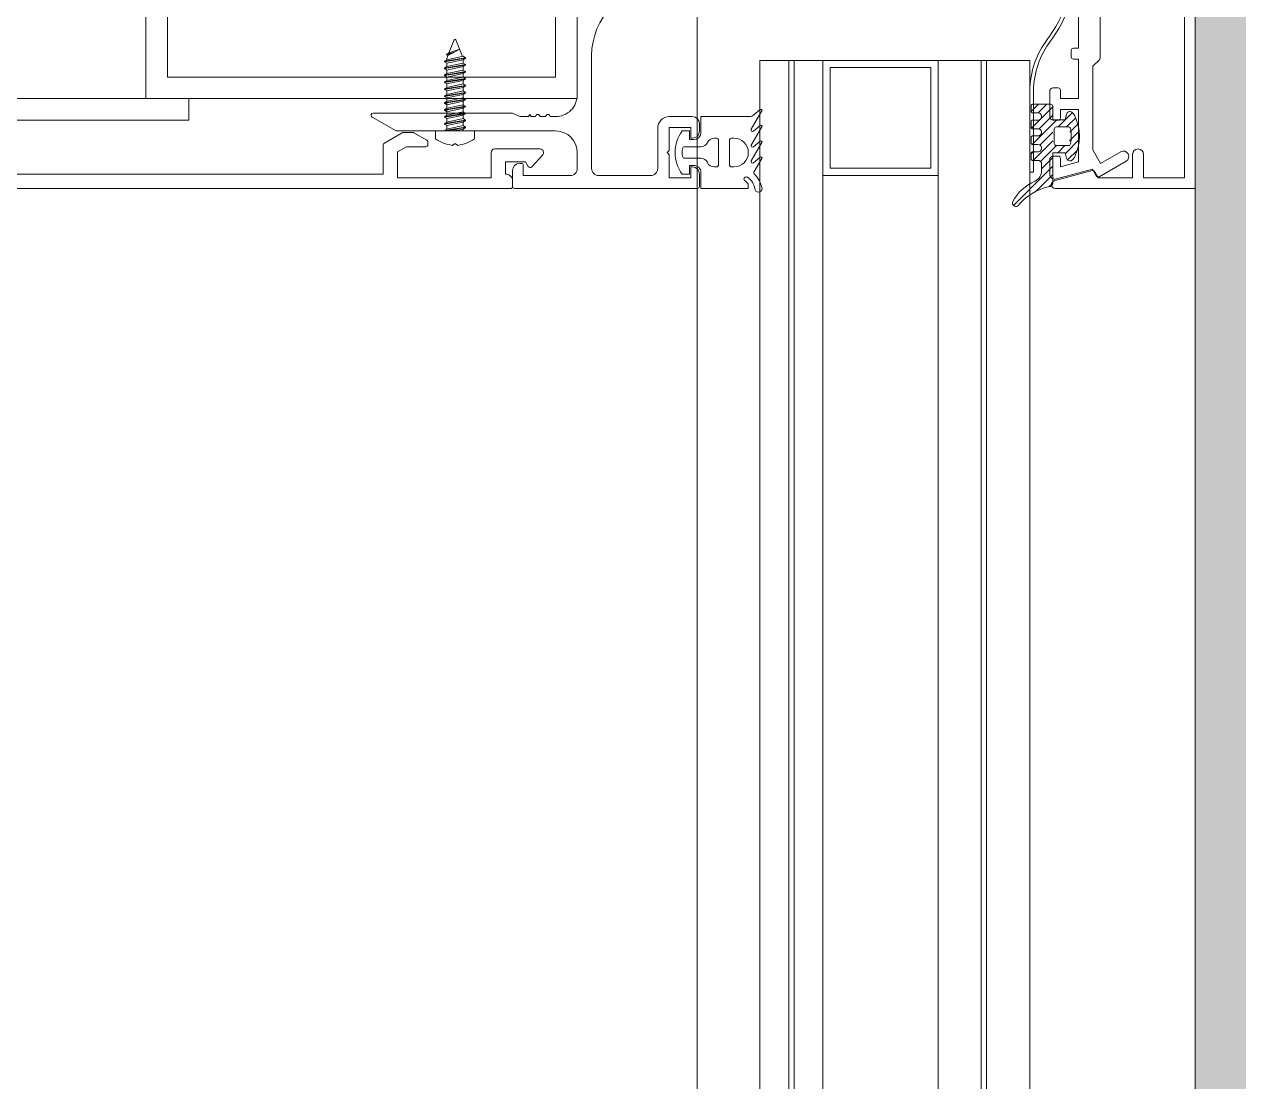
# Model space of a CAD drawing. Extents: x -2749 to 23780, y -1311 to 8245.
# Drawn here: x 4771.21 to 4788.11, y 602.33 to 617.03 of the extents above; entities that cross this region are included whole.
import ezdxf

# ---------------------------------------------------------------- set-up
doc = ezdxf.new("R2010")
doc.units = 0
doc.header["$MEASUREMENT"] = 0
doc.layers.get('0').update_dxf_attribs({"color": 9, "lineweight": 9})
for name, color, linetype, lineweight in [('06D', 9, 'Continuous', 9), ('09', 9, 'Continuous', 9), ('10', 9, 'Continuous', 9), ('15', 9, 'Continuous', 9), ('40', 9, 'Continuous', 9), ('40B', 9, 'Continuous', 9)]:
    doc.layers.add(name, color=color, linetype=linetype, lineweight=lineweight)

# ---------------------------------------------------------------- blocks, each defined once
blk = doc.blocks.new('*U342')
at = {"layer": '10'}
h = blk.add_hatch(dxfattribs=at)
h.set_pattern_fill('LINE', color=256, scale=0.6666666666715167, angle=585.0000000000001, style=0)
h.set_pattern_definition([(134.9999999999999, (54.08257083702352, -143.591873856265), (0.0589255650993077, 0.0589255650993076), [])])
edge = h.paths.add_edge_path()
edge.add_arc((-3.724112742561203, -23.01631543597887), 0.6254947507205308, 382.66119677713436, 422.7999977533498, ccw=False)
edge.add_arc((-3.003038380344435, -22.70189300089169), 0.1615246373840444, 207.0399911032214, 269.8973059514558)
edge.add_line((-3.003327888753744, -22.86341737882685), (-2.922681304442392, -22.86341737882685))
edge.add_line((-2.922681304443868, -22.86341737882685), (-2.908930808625711, -22.86341737882685))
edge.add_line((-2.908930808624234, -22.86341737882685), (-2.901684862210744, -22.86288960382808))
edge.add_line((-2.901684862216654, -22.86288960382717), (-2.894240066035251, -22.86121154462581))
edge.add_line((-2.89424006602934, -22.86121154462671), (-2.886867507665158, -22.85828629342723))
edge.add_line((-2.886867507668114, -22.85828629342632), (-2.879875461587232, -22.85410883462737))
edge.add_line((-2.879875461587232, -22.85410883462737), (-2.873575976287668, -22.84877095602769))
edge.add_line((-2.87357597628619, -22.8487709560286), (-2.868239588628569, -22.8424729618273))
edge.add_line((-2.868239588632889, -22.8424729618273), (-2.864062096215491, -22.83548088202952))
edge.add_line((-2.864062096218333, -22.83548088202952), (-2.861137499516701, -22.82810897802847))
edge.add_line((-2.861137499513858, -22.82810897803029), (-2.858930808635193, -22.8134173788294))
edge.add_line((-2.858930808636671, -22.81341737882758), (-2.858930808636671, -22.73765655195257))
edge.add_line((-2.858930808636671, -22.73765655195257), (-2.858719652597812, -22.73475800855249))
edge.add_line((-2.858719652593379, -22.73475800855158), (-2.858048233911347, -22.73177909955121))
edge.add_line((-2.858048233918737, -22.73177909955121), (-2.856878285160121, -22.72883073455159))
edge.add_line((-2.856878285149888, -22.72883073455159), (-2.855207310770367, -22.72603375855033))
edge.add_line((-2.855207310773323, -22.72603375855124), (-2.853072537707987, -22.72351556675221))
edge.add_line((-2.853072537707987, -22.7235155667513), (-2.850553042926833, -22.72137913555344))
edge.add_line((-2.850553042923991, -22.72137913555344), (-2.847756277106952, -22.71970803055229))
edge.add_line((-2.847756277111386, -22.71970803055319), (-2.844807428515252, -22.71853728395308))
edge.add_line((-2.844807428510932, -22.7185372839549), (-2.838931113808428, -22.71765533115376))
edge.add_line((-2.838931113812748, -22.71765533115104), (-2.758930808629372, -22.71765533115104))
edge.add_line((-2.758930808626416, -22.71765533115104), (-2.756032391351425, -22.71786611695279))
edge.add_line((-2.756032391353016, -22.71786611695279), (-2.75305418802958, -22.71853892175204))
edge.add_line((-2.753054188035378, -22.71853892175295), (-2.750104989276508, -22.71970879255332))
edge.add_line((-2.750104989269345, -22.71970879255514), (-2.747308375308818, -22.7213787063547))
edge.add_line((-2.747308375308818, -22.72137870635379), (-2.744788289945461, -22.72351365955365))
edge.add_line((-2.744788289949894, -22.72351365955365), (-2.742654088432857, -22.72603299335424))
edge.add_line((-2.742654088437177, -22.72603299335333), (-2.740982949017109, -22.72883083275246))
edge.add_line((-2.740982949006991, -22.72883083275337), (-2.73981334778449, -22.73177976195257))
edge.add_line((-2.73981334778449, -22.73177976195166), (-2.738931113803971, -22.73765502595143))
edge.add_line((-2.738931113814203, -22.73765502595143), (-2.738931113814203, -22.81341737882758))
edge.add_line((-2.738931113814203, -22.81341737882758), (-2.738403023035232, -22.82066340542588))
edge.add_line((-2.738403023029434, -22.82066340542497), (-2.736723585627089, -22.82810897802756))
edge.add_line((-2.736723585631409, -22.82810897803029), (-2.733799232594321, -22.83548088203133))
edge.add_line((-2.733799232595799, -22.83548088202952), (-2.729621641494588, -22.8424729618273))
edge.add_line((-2.729621641496066, -22.8424729618273), (-2.724286068658386, -22.8487709560286))
edge.add_line((-2.724286068656908, -22.8487709560286), (-2.717985768559231, -22.85410883462828))
edge.add_line((-2.717985768553319, -22.85410883462737), (-2.710993821127146, -22.85828629342632))
edge.add_line((-2.710993821122826, -22.85828629342632), (-2.703621019108652, -22.86121154462581))
edge.add_line((-2.703621019115928, -22.86121154462671), (-2.688931113816408, -22.86341737882685))
edge.add_line((-2.68893111381493, -22.86341737882685), (-2.681684861214591, -22.86288960382808))
edge.add_line((-2.681684861211635, -22.86288960382717), (-2.674239797427787, -22.86121154462581))
edge.add_line((-2.674239797432107, -22.86121154462671), (-2.666867041154603, -22.85828629342723))
edge.add_line((-2.666867041153238, -22.85828629342632), (-2.659874866789949, -22.85410883462737))
edge.add_line((-2.659874866794268, -22.85410883462737), (-2.653575347814296, -22.84877095602769))
edge.add_line((-2.653575347814296, -22.8487709560286), (-2.648238993837082, -22.8424729618273))
edge.add_line((-2.648238993828329, -22.8424729618273), (-2.644061629686063, -22.83548088202952))
edge.add_line((-2.644061629691748, -22.83548088202952), (-2.641137230910715, -22.82810897802847))
edge.add_line((-2.641137230904917, -22.82810897803029), (-2.638931113808268, -22.8134173788294))
edge.add_line((-2.638931113815658, -22.81341737882758), (-2.638931113815658, -22.73765655195257))
edge.add_line((-2.638931113815658, -22.73765655195257), (-2.638719707636653, -22.73475835975205))
edge.add_line((-2.638719707630855, -22.73475835975114), (-2.63804767151106, -22.7317815903516))
edge.add_line((-2.638047671512424, -22.73178159035251), (-2.636877956406635, -22.72883172455204))
edge.add_line((-2.636877956412547, -22.72883172455295), (-2.635206872959145, -22.7260350083543))
edge.add_line((-2.635206872954825, -22.7260350083543), (-2.633072912453883, -22.72351318895198))
edge.add_line((-2.633072912456839, -22.72351318895108), (-2.630552594793982, -22.72138073015321))
edge.add_line((-2.630552594791026, -22.72138073015231), (-2.627755931012018, -22.71970969915128))
edge.add_line((-2.627755931016451, -22.71970969915128), (-2.624806846955777, -22.71854076575255))
edge.add_line((-2.624806846954413, -22.71854076575437), (-2.618931418994691, -22.717656857154))
edge.add_line((-2.618931418991735, -22.71765685715218), (-2.538931113808359, -22.71765685715218))
edge.add_line((-2.538931113805404, -22.71765685715218), (-2.536032472707404, -22.71786813815197))
edge.add_line((-2.536032472711838, -22.71786813815288), (-2.53305417242899, -22.71854076575346))
edge.add_line((-2.533054172431945, -22.71854076575437), (-2.530105038931139, -22.7197096991531))
edge.add_line((-2.530105038928297, -22.71970969915128), (-2.527308013934373, -22.72138073015231))
edge.add_line((-2.527308013928575, -22.72138073015231), (-2.524788322449182, -22.72351318895017))
edge.add_line((-2.524788322449182, -22.72351318895108), (-2.522653380668941, -22.72603500835339))
edge.add_line((-2.522653380674853, -22.7260350083543), (-2.520982317572305, -22.72883172455295))
edge.add_line((-2.520982317566506, -22.72883172455295), (-2.519812337644964, -22.73178159035342))
edge.add_line((-2.519812337644964, -22.73178159035251), (-2.518929893105507, -22.73765655195257))
edge.add_line((-2.518929893114261, -22.73765655195257), (-2.518929893114261, -22.81341737882758))
edge.add_line((-2.518929893114261, -22.81341737882758), (-2.518401991117286, -22.82066340542588))
edge.add_line((-2.518401991108532, -22.82066340542497), (-2.516722710903252, -22.82810897802756))
edge.add_line((-2.516722710906208, -22.82810897803029), (-2.513798487686756, -22.83548088203133))
edge.add_line((-2.513798487685392, -22.83548088202952), (-2.509620975688392, -22.8424729618273))
edge.add_line((-2.509620975689756, -22.8424729618273), (-2.504285440170463, -22.8487709560286))
edge.add_line((-2.504285440173305, -22.8487709560286), (-2.497985102735412, -22.85410883462828))
edge.add_line((-2.497985102735412, -22.85410883462737), (-2.490993076234133, -22.85828629342632))
edge.add_line((-2.490993076235611, -22.85828629342632), (-2.483620144396525, -22.86121154462581))
edge.add_line((-2.483620144390613, -22.86121154462671), (-2.468929893104757, -22.86341737882685))
edge.add_line((-2.468929893103393, -22.86341737882685), (-2.46168382928505, -22.86288960382808))
edge.add_line((-2.461683829290848, -22.86288960382717), (-2.45423892271134, -22.86121154462581))
edge.add_line((-2.454238922706906, -22.86121154462671), (-2.446866296247037, -22.85828629342723))
edge.add_line((-2.446866296254313, -22.85828629342632), (-2.439874200995234, -22.85410883462737))
edge.add_line((-2.439874200987958, -22.85410883462737), (-2.433574719326372, -22.84877095602769))
edge.add_line((-2.433574719330692, -22.8487709560286), (-2.428238328035092, -22.8424729618273))
edge.add_line((-2.428238328033614, -22.8424729618273), (-2.424060884787138, -22.83548088202952))
edge.add_line((-2.424060884792936, -22.83548088202952), (-2.421136356194267, -22.82810897802847))
edge.add_line((-2.421136356191425, -22.82810897803029), (-2.418929893115715, -22.8134173788294))
edge.add_line((-2.418929893115715, -22.81341737882758), (-2.418929893115715, -22.73765502595143))
edge.add_line((-2.418929893115715, -22.73765502595143), (-2.418718577675179, -22.73475734415206))
edge.add_line((-2.418718577676656, -22.73475734415206), (-2.418047278611368, -22.73177831455269))
edge.add_line((-2.418047278606934, -22.7317783145536), (-2.416877733685794, -22.72882871255388))
edge.add_line((-2.416877733682952, -22.72882871255388), (-2.415206831946591, -22.72603217115284))
edge.add_line((-2.415206831949546, -22.72603217115284), (-2.413072408552181, -22.72351329475532))
edge.add_line((-2.413072408549226, -22.72351329475532), (-2.410552932445455, -22.72137791655223))
edge.add_line((-2.410552932449888, -22.72137791655132), (-2.407756443934147, -22.71970672675252))
edge.add_line((-2.407756443926984, -22.71970672675343), (-2.40480750692069, -22.71853753275173))
edge.add_line((-2.40480750692069, -22.71853753275173), (-2.398931724163446, -22.71765533115285))
edge.add_line((-2.398931724170722, -22.71765533115104), (-2.318931418987347, -22.71765380534998))
edge.add_line((-2.318931418984391, -22.71765380535089), (-2.316033230130813, -22.7178636593535))
edge.add_line((-2.316033230129448, -22.71786365935532), (-2.313054813023825, -22.71853716915484))
edge.add_line((-2.313054813026781, -22.71853716915211), (-2.31010558926772, -22.71970678735306))
edge.add_line((-2.310105589266242, -22.71970678735397), (-2.307309162305102, -22.72137540355197))
edge.add_line((-2.307309162303739, -22.72137540355197), (-2.304788782526031, -22.72351087535299))
edge.add_line((-2.304788782530465, -22.7235108753539), (-2.302654506449414, -22.7260297041521))
edge.add_line((-2.302654506453734, -22.7260297041521), (-2.300982829471365, -22.72882885115359))
edge.add_line((-2.300982829464203, -22.72882885115269), (-2.299812937327089, -22.73177803455201))
edge.add_line((-2.29981293733141, -22.73177803455201), (-2.298930198290292, -22.73765350015401))
edge.add_line((-2.298930198281539, -22.73765350015401), (-2.298930198281539, -22.81341737882758))
edge.add_line((-2.298930198281539, -22.81341737882758), (-2.298402280022799, -22.82066340542588))
edge.add_line((-2.298402280024276, -22.82066340542497), (-2.296722981083405, -22.82810897802756))
edge.add_line((-2.296722981090795, -22.82810897803029), (-2.293798751948713, -22.83548088203133))
edge.add_line((-2.293798751944393, -22.83548088202952), (-2.289621233129821, -22.8424729618273))
edge.add_line((-2.289621233126752, -22.8424729618273), (-2.2842857055237, -22.8487709560286))
edge.add_line((-2.284285705526655, -22.8487709560286), (-2.277985360187074, -22.85410883462828))
edge.add_line((-2.277985360184118, -22.85410883462737), (-2.270993340485858, -22.85828629342632))
edge.add_line((-2.270993340494612, -22.85828629342632), (-2.26362041457088, -22.86121154462581))
edge.add_line((-2.263620414563604, -22.86121154462671), (-2.24893019828238, -22.86341737882685))
edge.add_line((-2.248930198282266, -22.86341737882685), (-2.241684118223986, -22.86288960382808))
edge.add_line((-2.241684118229898, -22.86288960382717), (-2.234239192892971, -22.86121154462581))
edge.add_line((-2.234239192891493, -22.86121154462671), (-2.226866560508995, -22.85828629342723))
edge.add_line((-2.226866560501719, -22.85828629342632), (-2.219874458425067, -22.85410883462737))
edge.add_line((-2.219874458436663, -22.85410883462737), (-2.213574984691319, -22.84877095602769))
edge.add_line((-2.213574984684044, -22.8487709560286), (-2.208238585464926, -22.8424729618273))
edge.add_line((-2.208238585470724, -22.8424729618273), (-2.204061149049096, -22.83548088202952))
edge.add_line((-2.204061149040228, -22.83548088202952), (-2.201136626364188, -22.82810897802847))
edge.add_line((-2.201136626364302, -22.82810897803029), (-2.19893019828595, -22.8134173788294))
edge.add_line((-2.198930198294704, -22.81341737882758), (-2.198930198294704, -22.73763518955184))
edge.add_line((-2.198930198294704, -22.73763518955184), (-2.19871940707236, -22.73473815235139))
edge.add_line((-2.198719407062128, -22.73473815235047), (-2.198048360479845, -22.73176337275072))
edge.add_line((-2.198048360485756, -22.73176337275163), (-2.196880107570962, -22.7288162103514))
edge.add_line((-2.196880107573804, -22.72881621035231), (-2.195211595451098, -22.72601983335517))
edge.add_line((-2.195211595451212, -22.72601983335517), (-2.193079894528011, -22.72350138855291))
edge.add_line((-2.193079894528011, -22.72350138855291), (-2.190563270330414, -22.72136653795497))
edge.add_line((-2.190563270324616, -22.72136653795497), (-2.18776947526652, -22.71969583635473))
edge.add_line((-2.187769475267998, -22.71969583635382), (-2.184823444526557, -22.71852431575189))
edge.add_line((-2.184823444523715, -22.71852431575371), (-2.178951865763849, -22.71763549475418))
edge.add_line((-2.178951865763849, -22.71763549475418), (-2.098951560580474, -22.71755004555507))
edge.add_line((-2.098951560589227, -22.71755004555325), (-2.09605159487404, -22.71775713855186))
edge.add_line((-2.096051594875518, -22.71775713855277), (-2.093071049210323, -22.71842716335414))
edge.add_line((-2.093071049200204, -22.71842716335505), (-2.090118899123751, -22.71959546135531))
edge.add_line((-2.090118899131027, -22.7195954613544), (-2.087318967086446, -22.72126520255369))
edge.add_line((-2.087318967077806, -22.72126520255278), (-2.084796137761657, -22.72339854575421))
edge.add_line((-2.084796137763134, -22.72339854575512), (-2.082658734664676, -22.7259204625534))
edge.add_line((-2.082658734666154, -22.72592046255431), (-2.080985478364425, -22.72871913695326))
edge.add_line((-2.080985478362947, -22.72871913695235), (-2.079814314381167, -22.73166975335517))
edge.add_line((-2.079814314381167, -22.73166975335425), (-2.078930503445974, -22.73754974035274))
edge.add_line((-2.07893050344893, -22.73754974035364), (-2.07893050344893, -22.9892850173037))
edge.add_arc((-2.108930503453109, -22.98928501730279), 0.0299999999983993, 269.99999999999994, 360, ccw=False)
edge.add_line((-2.108930503453109, -23.01928501730163), (-2.293103443119605, -23.01928501730163))
edge.add_line((-2.293103443110965, -23.01928501730163), (-2.293103443110965, -23.18928501730079))
edge.add_line((-2.293103443110965, -23.18928501729988), (-2.218117040009872, -23.20881546617329))
edge.add_arc((-2.230719271549162, -23.25720124673626), 0.0500000000016979, 327.9605935086705, 435.4014640604238, ccw=False)
edge.add_arc((-2.273103443127581, -23.2306761265645), 0.1000000000096152, 296.3877999626419, 327.960593512649, ccw=False)
edge.add_arc((-2.523103443123944, -22.72678501729842), 0.6625000000053745, 243.61220003876122, 296.3877999612387, ccw=False)
edge.add_arc((-2.773103443108595, -23.23067612657633), 0.1000000000019964, 212.0394064820503, 243.6122000308444, ccw=False)
edge.add_arc((-2.815487614687016, -23.25720124673899), 0.0500000000069265, 104.59853593852549, 212.0394064833725, ccw=False)
edge.add_line((-2.828089846221985, -23.20881546617329), (-2.753103443128168, -23.18928501729988))
edge.add_line((-2.753103443125212, -23.18928501729988), (-2.753103443125212, -23.01928501730072))
edge.add_line((-2.753103443125212, -23.01928501730163), (-3.173103443124603, -23.01928501730163))
edge.add_arc((-3.173103443114484, -22.96928501730508), 0.0499999999949068, 193.1597880743703, 269.9999999916623, ccw=False)
edge.add_arc((-3.971133191325122, -23.12469570005305), 0.7630586476258935, 370.8798435970469, 411.3381814125703)
edge.add_arc((-3.451129296104056, -22.50682708006479), 0.0485886091209949, 74.56828593339918, 206.9707303244379, ccw=False)
edge = h.paths.add_edge_path(flags=16)
edge.add_arc((-2.623103443110778, -23.21739425380383), 0.0299999999977899, 179.999999993052, 259.1759609296883, ccw=False)
edge.add_line((-2.653103443115071, -23.2173942538011), (-2.653103443115071, -23.0492850173041))
edge.add_arc((-2.623103443110778, -23.04928501729955), 0.0299999999983993, 90, 180.000000006948, ccw=False)
edge.add_line((-2.623103443110778, -23.01928501730163), (-2.423103443116644, -23.01928501730163))
edge.add_arc((-2.423103443113689, -23.04928501729955), 0.0299999999983993, 359.9999999930519, 450, ccw=False)
edge.add_line((-2.393103443121106, -23.04928501730319), (-2.393103443121106, -23.2173942538002))
edge.add_arc((-2.423103443125398, -23.21739425380383), 0.0300000000056753, 280.82403907031164, 360.000000006948, ccw=False)
edge.add_arc((-2.523103443112233, -22.69436820284318), 0.5624999999791568, 259.1759609414076, 280.82403905859235, ccw=False)
for p, q in [((-2.299999999969429, -11.00484766565205), (-1.999999999970839, -11.00484766565205)), ((-2.559022459443269, -14.43459761733265), (-2.450000039438066, -14.43459761733265)), ((-2.450000039438066, -14.97579761732413), (-2.450000039438066, -14.43459761733265)), ((-2.443013996195134, -14.55865602082667), (-2.450000579336858, -14.55865602082667)), ((-2.402781799655542, -14.85173914253391), (-2.450000068692645, -14.56477674680445)), ((-2.450000042443036, -14.69077421556358), (-2.422779413313094, -14.81710182541064)), ((-2.443013996195134, -14.55865602082667), (-2.394788408237957, -14.85173914253391)), ((-2.423016321478883, -14.59329333794994), (-2.443013996195134, -14.55865602082667)), ((-2.374554710708537, -14.59329333794994), (-2.423016321478883, -14.59329333794994)), ((-2.374790855639332, -14.81710182541064), (-2.423016321478883, -14.59329333794994)), ((-2.35455691387466, -14.55865602082667), (-2.374554710708537, -14.59329333794994)), ((-2.374554588591138, -14.59329333794994), (-2.32632912275136, -14.81710182541064)), ((-2.346563705633172, -14.55865602082667), (-2.35455691387466, -14.55865602082667)), ((-2.306331509093581, -14.85173914253391), (-2.35455691387466, -14.55865602082667)), ((-2.326566030917376, -14.59329333794994), (-2.346563705633172, -14.55865602082667)), ((-2.346563705633172, -14.55865602082667), (-2.298338117675996, -14.85173914253391)), ((-2.27810438961734, -14.59329333794994), (-2.326566030917376, -14.59329333794994)), ((-2.278340565077371, -14.81710182541064), (-2.326566030917376, -14.59329333794994)), ((-2.258106592783462, -14.55865602082667), (-2.27810438961734, -14.59329333794994)), ((-2.278104267499941, -14.59329333794994), (-2.229878801660163, -14.81710182541064)), ((-2.25011338454243, -14.55865602082667), (-2.258106592783462, -14.55865602082667)), ((-2.209881188002384, -14.85173914253391), (-2.258106592783462, -14.55865602082667)), ((-2.230115709826179, -14.59329333794994), (-2.25011338454243, -14.55865602082667)), ((-2.25011338454243, -14.55865602082667), (-2.201887796585253, -14.85173914253391)), ((-2.181890243986629, -14.81710182541064), (-2.230115709826179, -14.59329333794994)), ((-2.181654068526597, -14.59329333794994), (-2.230115709826634, -14.59329333794994)), ((-2.16165627169272, -14.55865602082667), (-2.181654068526597, -14.59329333794994)), ((-2.181653946409198, -14.59329333794994), (-2.133428480569421, -14.81710182541064)), ((-2.177215067642748, -14.59329333794994), (-1.988752876814544, -14.59329333795085)), ((-2.15366306345146, -14.55865602082667), (-2.16165627169272, -14.55865602082667)), ((-2.113430866911642, -14.85173914253391), (-2.16165627169272, -14.55865602082667)), ((-2.133665388735437, -14.59329333794994), (-2.15366306345146, -14.55865602082667)), ((-2.15366306345146, -14.55865602082667), (-2.105437475494511, -14.85173914253391)), ((-2.085439922895659, -14.81710182541064), (-2.133665388735437, -14.59329333794994)), ((-2.085203747435855, -14.59329333794994), (-2.133665388735892, -14.59329333794994)), ((-2.06520595060175, -14.55865602082667), (-2.085203747435855, -14.59329333794994)), ((-2.085203625318229, -14.59329333794994), (-2.036978159478678, -14.81710182541064)), ((-2.057212742360718, -14.55865602082667), (-2.06520595060175, -14.55865602082667)), ((-2.016980545820899, -14.85173914253391), (-2.06520595060175, -14.55865602082667)), ((-2.037215067644694, -14.59329333794994), (-2.057212742360718, -14.55865602082667)), ((-2.057212742360718, -14.55865602082667), (-2.008987154403541, -14.85173914253391)), ((-1.988989601804917, -14.81710182541064), (-2.037215067644694, -14.59329333794994)), ((-1.968755202098293, -14.55865602082667), (-1.988752876814544, -14.59329333795085)), ((-1.988752876814544, -14.59329333795085), (-1.940527288857367, -14.81710182541064)), ((-1.968755202098293, -14.55865602082667), (-1.960761810680708, -14.55865602082667)), ((-1.920529675200043, -14.85173914253391), (-1.968755202098293, -14.55865602082667)), ((-1.940764197022929, -14.59329333794994), (-1.960761810680708, -14.55865602082667)), ((-1.960761810680708, -14.55865602082667), (-1.912536405899857, -14.85173914253391)), ((-1.892302555723347, -14.59329333794994), (-1.940764197022929, -14.59329333794994)), ((-1.892538731183378, -14.81710182541064), (-1.940764197022929, -14.59329333794994)), ((-1.872304819948169, -14.55865602082667), (-1.892302555723347, -14.59329333794994)), ((-1.892302433605493, -14.59329333794994), (-1.84407702882487, -14.81710182541064)), ((-1.824079354108391, -14.85173914253391), (-1.872304819948169, -14.55865602082667)), ((-1.86431155064821, -14.55865602082667), (-1.872304819948169, -14.55865602082667)), ((-1.86431155064821, -14.55865602082667), (-1.816085962690806, -14.85173914253391)), ((-1.844313875931732, -14.59329333794994), (-1.86431155064821, -14.55865602082667)), ((-1.796088410091726, -14.81710182541064), (-1.844313875931732, -14.59329333794994)), ((-1.795852234631468, -14.59329333794994), (-1.844313875931732, -14.59329333794994)), ((-1.775854559915671, -14.55865602082667), (-1.795852234631922, -14.59329333795085)), ((-1.795852234631922, -14.59329333795085), (-1.747626646674746, -14.81710182541064)), ((-1.775854559915671, -14.55865602082667), (-1.767861168498086, -14.55865602082667)), ((-1.727629033017194, -14.85173914253391), (-1.775854559915671, -14.55865602082667)), ((-1.747863554840535, -14.59329333794994), (-1.767861168498086, -14.55865602082667)), ((-1.767861168498086, -14.55865602082667), (-1.719635763717008, -14.85173914253391)), ((-1.747863554840535, -14.59329333794994), (-1.699401364011293, -14.59329333795085)), ((-1.699638089000984, -14.81710182541064), (-1.747863554840535, -14.59329333794994)), ((-1.679403689295043, -14.55865602082667), (-1.699401364011293, -14.59329333795085)), ((-1.699401364011293, -14.59329333795085), (-1.651175776054344, -14.81710182541064)), ((-1.631178162396565, -14.85173914253391), (-1.679403689295043, -14.55865602082667)), ((-1.679403689295043, -14.55865602082667), (-1.671410297877912, -14.55865602082667)), ((-1.671410297877912, -14.55865602082667), (-1.623184893096606, -14.85173914253391)), ((-1.651412684220133, -14.59329333794994), (-1.671410297877912, -14.55865602082667)), ((-1.603187218380355, -14.81710182541064), (-1.651412684220133, -14.59329333794994)), ((-1.602950798685071, -14.59329333794994), (-1.651412684220133, -14.59329333794994)), ((-1.582953062909894, -14.55865602082667), (-1.602950798685071, -14.59329333794994)), ((-1.602950676567218, -14.59329333794994), (-1.55472514966874, -14.81710182541064)), ((-1.534727474952717, -14.85173914253391), (-1.582953062909894, -14.55865602082667)), ((-1.582953062909894, -14.55865602082667), (-1.574959793609707, -14.55865602082667)), ((-1.574959793609707, -14.55865602082667), (-1.526734327770384, -14.85173914253391)), ((-1.554962118893456, -14.59329333794994), (-1.574959793609707, -14.55865602082667)), ((-1.506736653053906, -14.81710182541064), (-1.554962118893456, -14.59329333794994)), ((-1.506500233358622, -14.59329333794994), (-1.554962118893456, -14.59329333794994)), ((-1.486501886995085, -14.55865602082667), (-1.506500233358622, -14.59329333794994)), ((-1.438276543273389, -14.85173914253391), (-1.486501886995085, -14.55865602082667)), ((-1.478509228283257, -14.55865602082667), (-1.486501886995085, -14.55865602082667)), ((-1.478509228283257, -14.55865602082667), (-1.430283640326308, -14.85173914253391)), ((-1.458511126155428, -14.59329333794994), (-1.478509228283257, -14.55865602082667)), ((-1.410286026668529, -14.81710182541064), (-1.458511126155428, -14.59329333794994)), ((-1.440941210608855, -14.59329333794994), (-1.458511126155428, -14.59329333794994)), ((-1.401988928751791, -14.60691403101009), (-1.440941210608855, -14.59329333794994)), ((-1.390051443786489, -14.58623811508096), (-1.401988928751791, -14.60691403101009)), ((-1.401988928751791, -14.60691403101009), (-1.313834850753949, -14.77265785351938)), ((-1.374102700587229, -14.65934382302657), (-1.390051443786489, -14.58623811508096)), ((-1.382058357662856, -14.58623811508096), (-1.390051443786489, -14.58623811508096)), ((-1.362060682946378, -14.62087329514634), (-1.382058357662856, -14.58623811508096)), ((-1.382058357662856, -14.58623811508096), (-1.360550637625294, -14.68482409001535)), ((-1.360550637625294, -14.68482409001535), (-1.374102700587229, -14.65934382302657)), ((-1.313834850753949, -14.77265785351938), (-1.362060682946378, -14.62087329514634)), ((-1.182124656957114, -14.69513753286992), (-1.362060682946378, -14.62087329514634)), ((-2.422779230136768, -14.81710182541064), (-2.450000016124988, -14.81710183108134)), ((-2.422779413313094, -14.81710182541064), (-2.402781799655542, -14.85173914253391)), ((-2.422779230136768, -14.81710182541064), (-2.402781799655542, -14.85173914253391)), ((-2.402781799655542, -14.85173914253391), (-2.394788408237957, -14.85173914253391)), ((-2.394788408237957, -14.85173914253391), (-2.374790855639332, -14.81710182541064)), ((-2.326329231826832, -14.81710131920408), (-2.374790563385488, -14.81710131920408)), ((-2.32632912275136, -14.81710182541064), (-2.306331509093581, -14.85173914253391)), ((-2.326328939574807, -14.81710182541064), (-2.306331509093581, -14.85173914253391)), ((-2.306331509093581, -14.85173914253391), (-2.298338117675996, -14.85173914253391)), ((-2.298338117675996, -14.85173914253391), (-2.278340565077371, -14.81710182541064)), ((-2.278340565077371, -14.81710182541064), (-2.22987861848361, -14.81710182541064)), ((-2.229878801660163, -14.81710182541064), (-2.209881188002384, -14.85173914253391)), ((-2.22987861848361, -14.81710182541064), (-2.209881188002384, -14.85173914253391)), ((-2.036978159477996, -14.81710182541064), (-2.225439922894167, -14.81710182541064)), ((-2.209881188002384, -14.85173914253391), (-2.201887796585253, -14.85173914253391)), ((-2.201887796585253, -14.85173914253391), (-2.181890243986629, -14.81710182541064)), ((-2.181890243986629, -14.81710182541064), (-2.133428297392867, -14.81710182541064)), ((-2.181890243986629, -14.81710182541064), (-2.133428297392867, -14.81710182541064)), ((-2.133428480569421, -14.81710182541064), (-2.113430866911642, -14.85173914253391)), ((-2.133428297392867, -14.81710182541064), (-2.113430866911642, -14.85173914253391)), ((-2.113430866911642, -14.85173914253391), (-2.105437475494511, -14.85173914253391)), ((-2.105437475494511, -14.85173914253391), (-2.085439922895659, -14.81710182541064)), ((-2.085439922895659, -14.81710182541064), (-2.036977976302125, -14.81710182541064)), ((-2.085439922895659, -14.81710182541064), (-2.036977976302125, -14.81710182541064)), ((-2.036978159478678, -14.81710182541064), (-2.016980545820899, -14.85173914253391)), ((-2.036977976302125, -14.81710182541064), (-2.016980545820899, -14.85173914253391)), ((-2.016980545820899, -14.85173914253391), (-2.008987154403541, -14.85173914253391)), ((-2.008987154403541, -14.85173914253391), (-1.988989601804917, -14.81710182541064)), ((-1.98898960180378, -14.81710182541064), (-1.940527410974766, -14.81710182541064)), ((-1.988989601804917, -14.81710182541064), (-1.940527655211155, -14.81710182541064)), ((-1.940527410974766, -14.81710182541064), (-1.920529675200043, -14.85173914253391)), ((-1.940527288857367, -14.81710182541064), (-1.920529675200043, -14.85173914253391)), ((-1.920529675200043, -14.85173914253391), (-1.912536405899857, -14.85173914253391)), ((-1.912536405899857, -14.85173914253391), (-1.892538731183378, -14.81710182541064)), ((-1.892538731183378, -14.81710182541064), (-1.844076784589617, -14.81710182541064)), ((-1.84407702882487, -14.81710182541064), (-1.824079354108391, -14.85173914253391)), ((-1.844076784589617, -14.81710182541064), (-1.824079354108391, -14.85173914253391)), ((-1.824079354108391, -14.85173914253391), (-1.816085962690806, -14.85173914253391)), ((-1.816085962690806, -14.85173914253391), (-1.796088410091726, -14.81710182541064)), ((-1.747626646674746, -14.81710182541064), (-1.796088410091726, -14.81710182541064)), ((-1.747626768792144, -14.81710182541064), (-1.727629033017194, -14.85173914253391)), ((-1.747626646674746, -14.81710182541064), (-1.727629033017194, -14.85173914253391)), ((-1.727629033017194, -14.85173914253391), (-1.719635763717008, -14.85173914253391)), ((-1.719635763717008, -14.85173914253391), (-1.699638089000984, -14.81710182541064)), ((-1.699638089000984, -14.81710182541064), (-1.65117589817197, -14.81710182541064)), ((-1.65117589817197, -14.81710182541064), (-1.631178162396565, -14.85173914253391)), ((-1.651175776054344, -14.81710182541064), (-1.631178162396565, -14.85173914253391)), ((-1.631178162396565, -14.85173914253391), (-1.623184893096606, -14.85173914253391)), ((-1.623184893096606, -14.85173914253391), (-1.603187218380355, -14.81710182541064)), ((-1.603187218380355, -14.81710182541064), (-1.554725332845521, -14.81710182541064)), ((-1.554725332845521, -14.81710182541064), (-1.534727474952717, -14.85173914253391)), ((-1.55472514966874, -14.81710182541064), (-1.534727474952717, -14.85173914253391)), ((-1.534727474952717, -14.85173914253391), (-1.526734327770384, -14.85173914253391)), ((-1.526734327770384, -14.85173914253391), (-1.506736653053906, -14.81710182541064)), ((-1.506736653053906, -14.81710182541064), (-1.458274706460144, -14.81710182541064)), ((-1.458274706460144, -14.81710182541064), (-1.438276543273389, -14.85173914253391)), ((-1.438276543273389, -14.85173914253391), (-1.430283640326308, -14.85173914253391)), ((-1.430283640326308, -14.85173914253391), (-1.410286026668529, -14.81710182541064)), ((-1.412433770155814, -14.80713330374965), (-1.182124656957114, -14.71525763049158)), ((-1.410286026668529, -14.81710182541064), (-1.412433770155814, -14.80713330374965)), ((-1.174984928701007, -14.70519758168029), (-1.182124656957114, -14.69513753286992)), ((-1.182124656957114, -14.71525763049158), (-1.174984928701007, -14.70519758168029)), ((-2.559022459443269, -14.97579761732413), (-2.450000039438066, -14.97579761732413)), ((-1.468840347965794, -18.9468617151615), (-1.468840347965794, -22.6988617151037))]:
    blk.add_line(p, q, dxfattribs=at)
for points in [[(-3.250000000022566, -0.3000000000020009), (-3.250000000022566, -15.47743854311375, 0.4700431714390087), (-3.220000000018274, -15.50519760309089), (-3.150000000024022, -15.50519760309089, 0.4303272441157734), (-3.050000000013767, -15.40743854311313), (-2.88000000002097, -15.40743854311313), (-2.88000000002097, -15.68743854311378), (-2.945000000022275, -15.72496631061222, 0.5081417899848629), (-2.950171738028473, -15.77315295001699), (-2.783619563369086, -15.92444833858644, 0.6509713219855064), (-2.70000000001886, -15.8874385431136), (-2.70000000001886, -15.25743854310985, 0.4142135623730951), (-2.750000000018133, -15.20743854311331), (-3.100000000024748, -15.20743854311331), (-3.100000000024748, -13.90743854310312), (-2.741354626528561, -13.90743854310312), (-2.670000000014681, -14.03102838159248), (-2.670000000014681, -14.29743854310254, 0.4142135623729841), (-2.640000000022098, -14.32743854310684), (-2.602790561932408, -14.32743854310684, 0.2679491924310548), (-2.576809799819955, -14.31243854310469), (-2.474019237897607, -14.13440006733435, 0.1316524975873909), (-2.470000000017591, -14.11940006733221), (-2.470000000017591, -13.9854770188831, 0.1316524975873767), (-2.474019237909317, -13.97047701888186), (-2.617224318658998, -13.72243854309909, 0.2679491924311388), (-2.643205080771565, -13.70743854310331), (-3.050000000013767, -13.70743854310331), (-3.050000000013767, -0.4000000000032742, -0.4142135623730951)], [(-0.4500000000051046, -17.55519760310471, 0.4142135623730951), (-1.400000000002876, -16.60519760310126), (-2.970000000021912, -16.60519760310126, 0.4142135623730951), (-3.070000000020456, -16.70519760310253), (-3.070000000020456, -17.42519760310552, 0.4142135623730951), (-2.970000000021912, -17.52519760310679), (-2.410000000009119, -17.52519760310679, -0.4142135623730951), (-2.250000000013812, -17.68519760310755), (-2.250000000013812, -18.00519760310999, -0.4142135623730284), (-2.350000000023953, -18.10519760311126), (-2.450000000010902, -18.10519760311126, -0.4142135623730284), (-2.550000000021043, -18.00519760310999), (-2.550000000021043, -17.98519760311228), (-2.40000000001163, -17.98519760311228), (-2.40000000001163, -17.68519760310755), (-2.720000000013953, -17.68519760310755), (-2.750000000018133, -17.6551976031069), (-2.780000000022425, -17.68519760310755), (-3.100000000024748, -17.68519760310482), (-3.100000000024748, -17.98519760310592), (-2.950000000026932, -17.98519760311228), (-2.950000000026932, -18.00519760310999, -0.4142135623730951), (-3.050000000013767, -18.10519760311126), (-3.220000000018274, -18.10519760311126, -0.4142135623735389), (-3.250000000022566, -18.07519760311334), (-3.250000000022566, -16.60519760310126), (-3.250000000022566, -15.53519760308972, -0.4142135623733171), (-3.220000000018274, -15.50519760309089), (-3.000000000014495, -15.50519760309089, -0.4142135623730951), (-2.90000000001595, -15.60519760309307), (-2.90000000001595, -15.62519760309351, -0.414213562372651), (-2.930000000020243, -15.65519760309235), (-3.070000000020456, -15.65519760309235), (-3.070000000020456, -16.30519760309744, 0.4142135623730951), (-2.970000000021912, -16.40519760309871), (-2.750000000018133, -16.40519760309871, 0.4142135623730506), (-2.450000000010902, -16.10519760309671), (-2.450000000010902, -14.73519760308409), (-2.420000000018319, -14.70519760308525), (-2.450000000010902, -14.67519760308732), (-2.450000000010902, -13.88821030498002), (-2.255980762131287, -13.55215912730637, -0.7673269879793868), (-2.20000000001454, -13.56715912730487), (-2.20000000001454, -15.50272809544003), (-2.250000000013812, -15.60519760309307), (-2.250000000013812, -15.72930506415014), (-2.220000000021229, -15.74662557222564), (-2.250000000013812, -15.76394608030205), (-2.250000000013812, -15.82662557222647, -0.9999999999999998), (-2.250000000013812, -15.88662557222597), (-2.250000000013812, -15.9666255722268, -0.9999999999999998), (-2.250000000013812, -16.02662557222902), (-2.250000000013812, -16.10519760309671, 0.4142135623730951), (-1.950000000018178, -16.40519760309871), (5.68e-14, -16.40519760309871)], [(3.250000000022566, -22.70176070672915), (3.250000000022566, -22.75176070672842), (2.451769048941002, -22.75176070672842, 0.1022802633145562), (1.155710994714866, -23.0196858574318, -0.152313128437638), (-8.040716642199999e-05, -23.38013236872848, -0.1523131284414806), (-1.155871809047596, -23.0196858574318, 0.1591083345583949), (-1.844920634288484, -22.75176070672842), (-3.022205836712657, -22.75176070672842), (-3.022205836712657, -22.70176070672915), (-1.843552712754956, -22.70176070672915, -0.1589671073422844), (-1.125793546317083, -22.97969272437058, 0.1520535596540487), (-8.040716642199999e-05, -23.33013236872921, 0.1529437832241588), (1.131308121613585, -22.97576540348928, -0.1026599640168839), (2.451769048941002, -22.70176070672915), (3.250000000022566, -22.70176070672915)], [(-0.8300000000041904, -23.67599121911826), (-1.437573593123886, -23.67599121911826, -0.198912367379658), (-1.458786796570905, -23.66720442255791), (-1.550000000012403, -23.57599121911698), (-2.713397459646273, -23.57599121911698), (-2.901076951569109, -23.68434802431057), (-2.739913552889731, -23.96349121911953, -1), (-2.869817363463937, -24.03849121912208), (-3.085980762135534, -23.66408522988968, -0.414213562373095), (-3.075000000025113, -23.62310446777519), (-2.983419013434001, -23.57023016052062), (-3.117455342180335, -23.06999977156465, -0.4931454260313039), (-3.045320042795367, -22.97599121911389), (-2.850000000016677, -22.97599121911389, -0.4142135623730951), (-2.800000000017405, -23.02599121911317), (-2.800000000017405, -23.09599121911379, -0.4142135623730951), (-2.830000000021698, -23.12599121911444), (-2.947161051960563, -23.12599121911444), (-2.88017375387011, -23.37599121911444), (-2.150000000015268, -23.37599121911444), (-2.150000000015268, -23.12599121911444), (-2.270000000020502, -23.12599121911444, -0.4142135623730951), (-2.300000000013085, -23.09599121911379), (-2.300000000013085, -23.02599121911317, -0.414213562373095), (-2.250000000013812, -22.97599121911389), (-1.90000000000731, -22.97599121911389, -0.4142135623730951), (-1.850000000008037, -23.02599121911317), (-1.850000000008037, -23.09599121911379, -0.4142135623730951), (-1.880000000012216, -23.12599121911444), (-2.00000000001745, -23.12599121911444), (-2.00000000001745, -23.37599121911444), (-1.450000000013858, -23.37599121911444), (-1.450000000013858, -23.30599121911655, -0.414213562373095), (-1.420000000009565, -23.27599121911589), (-1.33000000000851, -23.27599121911589, -0.4142135623730951), (-1.300000000004331, -23.30599121911655), (-1.300000000004331, -23.37599121911444), (1.300000000016041, -23.37599121911444)]]:
    blk.add_lwpolyline(points, format="xyb", dxfattribs=at)
for points in [[(-1.999999999970839, -11.00484766565205), (-1.999999999970839, -1.499927972957266), (1.699999999950534, -1.499927972957266), (1.699999999950534, -1.19992797296436), (-2.299999999969429, -1.19992797296436), (-2.299999999969429, -11.00484766565205)], [(-2.649970066122762, -14.6669537871212), (-2.627767625166882, -14.69694761732899), (-2.627767625166882, -14.71344761732871), (-2.649970066122762, -14.74344144753558)], [(-1.506500233358622, -14.59329333794994), (-1.458274706460144, -14.81710182541064)]]:
    blk.add_lwpolyline(points, dxfattribs=at)
for points in [[(-1.999999999970839, -10.40519760320785), (1.999999999970953, -10.40519760320785), (1.999999999970953, -16.40519760312054), (-1.999999999970839, -16.40519760312054)], [(-1.699999999979638, -10.70519760320348), (1.699999999972362, -10.70519760320348), (1.699999999972362, -16.10519760312581), (-1.699999999979638, -16.10519760312581)], [(-1.468840347965794, -21.4228617151266), (-1.468840347965794, -19.82286171511532), (-3.068840347977413, -19.82286171511532), (-3.068840347977413, -21.4228617151266)], [(-1.568840347964339, -21.32286171512533), (-1.568840347964339, -19.92286171511387), (-2.968840347978868, -19.92286171511387), (-2.968840347978868, -21.32286171512533)]]:
    blk.add_lwpolyline(points, close=True, dxfattribs=at)
for points in [[(-2.470000841030753, -18.12519784340657, -0.4142135623726288), (-2.570000841036574, -18.02519784340438), (-2.570000841036574, -17.96519784340671), (-2.450000841033954, -17.96519784340671), (-2.450000841033954, -17.86519784340453, 0.3333333333332321), (-3.050000841047051, -17.86519784340453), (-3.050000841047051, -17.96519784340671), (-2.930000841044432, -17.96519784340671), (-2.930000841044432, -18.02519784340438, -0.4142135623730951), (-3.030000841042976, -18.12519784340657), (-3.250000841051416, -18.12519784340657), (-3.250000841051416, -18.78467284872204), (-3.210521446608083, -18.78467284872204, 0.3076847592327314), (-3.15008207709053, -18.74359109725083, -1.128701775593258), (-3.093050200151822, -18.77457037768727, -0.2012120834861351), (-3.251295199175558, -18.87516656883054, 0.9785310008365528), (-3.250821673778602, -18.97519784343058, 0.1612998685772857), (-3.044731790725393, -18.86481259009997, -0.3075716929249019), (-3.022312757575321, -18.86316905927197), (-2.831753973625212, -18.97318822449051, 0.8390996311750223), (-2.812763306976023, -18.95055602928733), (-2.891905644590053, -18.85623786410906, -0.8390996311790603), (-2.866584755722044, -18.82606160383693), (-2.611753973616771, -18.97318822449051, 0.8390996311775001), (-2.592763306967583, -18.95055602928733), (-2.671905644581613, -18.85623786410906, -0.8390996311751685), (-2.64658475572088, -18.82606160383693), (-2.391753973615607, -18.97318822449051, 0.8390996311802112), (-2.372763306966419, -18.95055602928733), (-2.451905644573173, -18.85623786410906, -0.8390996311790603), (-2.42658475571244, -18.82606160383693), (-2.171753973607167, -18.97318822449051, 0.8390996311805551), (-2.152763306957979, -18.95055602928733), (-2.226605285339076, -18.8625545862651, -0.1763269807083487), (-2.250000841029589, -18.79827582529651), (-2.250000841029589, -18.12519784340657)], [(-2.670000841035118, -18.12519784340657), (-2.670000841042394, -17.89859178779261, 0.3750467088369516), (-2.695946786983597, -17.86886697247064, 0.06787888806713), (-2.804054895097408, -17.86886697247064, 0.3750467088364983), (-2.830000841038612, -17.89859178779261), (-2.830000841038612, -18.12519784340657, -0.29821662669872), (-2.890000841043558, -18.21684935730627, 0.2982166266987449), (-2.950000841048507, -18.30850087120962), (-2.950000841048507, -18.34158685996408, 0.4142135623731131), (-2.920000841042393, -18.37158685996292), (-2.580000841038611, -18.37158685996292, 0.4142135623730951), (-2.550000841039775, -18.34158685996408), (-2.550000841039775, -18.30850087120962, 0.2982166266986086), (-2.610000841037447, -18.21684935730627, -0.2982166266982826)], [(-2.950000841048507, -18.55158685996321), (-2.950000841048507, -18.58467284871403, 0.9999999999999428), (-2.550000841039775, -18.58467284871403), (-2.550000841039775, -18.55158685996321, 0.4142135623731684), (-2.580000841038611, -18.52158685996437), (-2.920000841042393, -18.52158685996437, 0.4142135623730951)], [(-3.438200366807848, -22.45999017449412, -0.1769515108642634), (-3.146906667960195, -22.77532408628939, 0.2813571843793212), (-3.003327888753744, -22.86341737882685), (-2.922681304443868, -22.86341737882685), (-2.908930808624234, -22.86341737882685), (-2.901684862216654, -22.86288960382717), (-2.89424006602934, -22.86121154462671), (-2.886867507668114, -22.85828629342632), (-2.879875461587232, -22.85410883462737), (-2.87357597628619, -22.8487709560286), (-2.868239588632889, -22.8424729618273), (-2.864062096218333, -22.83548088202952), (-2.861137499513858, -22.82810897803029), (-2.858930808636671, -22.81341737882758), (-2.858930808636671, -22.73765655195257), (-2.858719652593379, -22.73475800855158), (-2.858048233918737, -22.73177909955121), (-2.856878285149888, -22.72883073455159), (-2.855207310773323, -22.72603375855124), (-2.853072537707987, -22.7235155667513), (-2.850553042923991, -22.72137913555344), (-2.847756277111386, -22.71970803055319), (-2.844807428510932, -22.7185372839549), (-2.838931113812748, -22.71765533115104), (-2.758930808626416, -22.71765533115104), (-2.756032391353016, -22.71786611695279), (-2.753054188035378, -22.71853892175295), (-2.750104989269345, -22.71970879255514), (-2.747308375308818, -22.72137870635379), (-2.744788289949894, -22.72351365955365), (-2.742654088437177, -22.72603299335333), (-2.740982949006991, -22.72883083275337), (-2.73981334778449, -22.73177976195166), (-2.738931113814203, -22.73765502595143), (-2.738931113814203, -22.81341737882758), (-2.738403023029434, -22.82066340542497), (-2.736723585631409, -22.82810897803029), (-2.733799232595799, -22.83548088202952), (-2.729621641496066, -22.8424729618273), (-2.724286068656908, -22.8487709560286), (-2.717985768553319, -22.85410883462737), (-2.710993821122826, -22.85828629342632), (-2.703621019115928, -22.86121154462671), (-2.68893111381493, -22.86341737882685), (-2.681684861211635, -22.86288960382717), (-2.674239797432107, -22.86121154462671), (-2.666867041153238, -22.85828629342632), (-2.659874866794268, -22.85410883462737), (-2.653575347814296, -22.8487709560286), (-2.648238993828329, -22.8424729618273), (-2.644061629691748, -22.83548088202952), (-2.641137230904917, -22.82810897803029), (-2.638931113815658, -22.81341737882758), (-2.638931113815658, -22.73765655195257), (-2.638719707630855, -22.73475835975114), (-2.638047671512424, -22.73178159035251), (-2.636877956412547, -22.72883172455295), (-2.635206872954825, -22.7260350083543), (-2.633072912456839, -22.72351318895108), (-2.630552594791026, -22.72138073015231), (-2.627755931016451, -22.71970969915128), (-2.624806846954413, -22.71854076575437), (-2.618931418991735, -22.71765685715218), (-2.538931113805404, -22.71765685715218), (-2.536032472711838, -22.71786813815288), (-2.533054172431945, -22.71854076575437), (-2.530105038928297, -22.71970969915128), (-2.527308013928575, -22.72138073015231), (-2.524788322449182, -22.72351318895108), (-2.522653380674853, -22.7260350083543), (-2.520982317566506, -22.72883172455295), (-2.519812337644964, -22.73178159035251), (-2.518929893114261, -22.73765655195257), (-2.518929893114261, -22.81341737882758), (-2.518401991108532, -22.82066340542497), (-2.516722710906208, -22.82810897803029), (-2.513798487685392, -22.83548088202952), (-2.509620975689756, -22.8424729618273), (-2.504285440173305, -22.8487709560286), (-2.497985102735412, -22.85410883462737), (-2.490993076235611, -22.85828629342632), (-2.483620144390613, -22.86121154462671), (-2.468929893103393, -22.86341737882685), (-2.461683829290848, -22.86288960382717), (-2.454238922706906, -22.86121154462671), (-2.446866296254313, -22.85828629342632), (-2.439874200987958, -22.85410883462737), (-2.433574719330692, -22.8487709560286), (-2.428238328033614, -22.8424729618273), (-2.424060884792936, -22.83548088202952), (-2.421136356191425, -22.82810897803029), (-2.418929893115715, -22.81341737882758), (-2.418929893115715, -22.73765502595143), (-2.418718577676656, -22.73475734415206), (-2.418047278606934, -22.7317783145536), (-2.416877733682952, -22.72882871255388), (-2.415206831949546, -22.72603217115284), (-2.413072408549226, -22.72351329475532), (-2.410552932449888, -22.72137791655132), (-2.407756443926984, -22.71970672675343), (-2.40480750692069, -22.71853753275173), (-2.398931724170722, -22.71765533115104), (-2.318931418984391, -22.71765380535089), (-2.316033230129448, -22.71786365935532), (-2.313054813026781, -22.71853716915211), (-2.310105589266242, -22.71970678735397), (-2.307309162303739, -22.72137540355197), (-2.304788782530465, -22.7235108753539), (-2.302654506453734, -22.7260297041521), (-2.300982829464203, -22.72882885115269), (-2.29981293733141, -22.73177803455201), (-2.298930198281539, -22.73765350015401), (-2.298930198281539, -22.81341737882758), (-2.298402280024276, -22.82066340542497), (-2.296722981090795, -22.82810897803029), (-2.293798751944393, -22.83548088202952), (-2.289621233126752, -22.8424729618273), (-2.284285705526655, -22.8487709560286), (-2.277985360184118, -22.85410883462737), (-2.270993340494612, -22.85828629342632), (-2.263620414563604, -22.86121154462671), (-2.248930198282266, -22.86341737882685), (-2.241684118229898, -22.86288960382717), (-2.234239192891493, -22.86121154462671), (-2.226866560501719, -22.85828629342632), (-2.219874458436663, -22.85410883462737), (-2.213574984684044, -22.8487709560286), (-2.208238585470724, -22.8424729618273), (-2.204061149040228, -22.83548088202952), (-2.201136626364302, -22.82810897803029), (-2.198930198294704, -22.81341737882758), (-2.198930198294704, -22.73763518955184), (-2.198719407062128, -22.73473815235047), (-2.198048360485756, -22.73176337275163), (-2.196880107573804, -22.72881621035231), (-2.195211595451212, -22.72601983335517), (-2.193079894528011, -22.72350138855291), (-2.190563270324616, -22.72136653795497), (-2.187769475267998, -22.71969583635382), (-2.184823444523715, -22.71852431575371), (-2.178951865763849, -22.71763549475418), (-2.098951560589227, -22.71755004555325), (-2.096051594875518, -22.71775713855277), (-2.093071049200204, -22.71842716335505), (-2.090118899131027, -22.7195954613544), (-2.087318967077806, -22.72126520255278), (-2.084796137763134, -22.72339854575512), (-2.082658734666154, -22.72592046255431), (-2.080985478362947, -22.72871913695235), (-2.079814314381167, -22.73166975335425), (-2.07893050344893, -22.73754974035364), (-2.07893050344893, -22.98928501730279, -0.4142135623730951), (-2.108930503453109, -23.01928501730163), (-2.293103443110965, -23.01928501730163), (-2.293103443110965, -23.18928501729988), (-2.218117040014192, -23.20881546617329, -0.5064562203475484), (-2.188335099970743, -23.28372636691074, -0.1386404725579098), (-2.228658998678554, -23.32025676822104, -0.2344355629253235), (-2.817547887569219, -23.32025676822104, -0.1386404725578748), (-2.857871786265433, -23.28372636691074, -0.5064562203477827), (-2.828089846221985, -23.20881546617329), (-2.753103443125212, -23.18928501729988), (-2.753103443125212, -23.01928501730163), (-3.17310344312608, -23.01928501730163, -0.3484335912023162), (-3.221790389448585, -22.980668393634, 0.1783897654075296), (-3.494433326945056, -22.52886372792, -0.6519069970241193)], [(-3.100000000024748, -24.85000000000218), (-3.100000000024748, -24.2799999999952), (-2.775000000017769, -24.2799999999952, 1), (-2.775000000017769, -24.12999999999738), (-3.100000000024748, -24.12999999999738), (-3.100000000024748, -23.64999999999418), (-3.015000000028237, -23.60092522711239, 0.3394542588633759), (-3.001022225237022, -23.5671798936537), (-3.142097225949044, -23.04068082327649, 0.8769764629927569), (-3.250000000022566, -23.05488649297604), (-3.250000000022566, -25), (3.250000000022566, -25), (3.250000000022566, -23.05488649297604, 0.8769764629927564), (3.142097225960753, -23.04068082327649), (3.001022225237136, -23.5671798936537, 0.3394542588633762), (3.015000000028351, -23.60092522711239), (3.100000000024748, -23.64999999999418), (3.100000000024748, -24.12999999999738), (2.775000000017882, -24.12999999999738, 0.9999999999999996), (2.775000000017882, -24.2799999999952), (3.100000000024748, -24.2799999999952), (3.100000000024748, -24.85000000000218)], [(-2.628737245927425, -23.26646505160807, -0.3599036719487125), (-2.653103443115071, -23.23699879521701), (-2.653103443115071, -23.06888955871909, -0.4142135623730951), (-2.623103443110778, -23.03888955871753), (-2.423103443113689, -23.03888955871753, -0.4142135623732201), (-2.393103443121106, -23.06888955871909), (-2.393103443121106, -23.23699879521701, -0.3599036719487126), (-2.417469640308752, -23.26646505160807, -0.0947394902351546)], [(-2.628737245927425, -23.26646505160807, -0.3599036719487125), (-2.653103443115071, -23.23699879521701), (-2.653103443115071, -23.06888955871909, -0.4142135623730951), (-2.623103443110778, -23.03888955871753), (-2.423103443113689, -23.03888955871753, -0.4142135623732201), (-2.393103443121106, -23.06888955871909), (-2.393103443121106, -23.23699879521701, -0.3599036719487126), (-2.417469640308752, -23.26646505160807, -0.0947394902351546)]]:
    blk.add_lwpolyline(points, format="xyb", close=True, dxfattribs=at)
for centre, radius, start, end in [((-2.133865798087811, -14.73498735640169), 0.5205690943891569, 144.7573058598477, 172.490489638061), ((-2.133865798087811, -14.6754078782551), 0.5205690943891572, 187.5095103619389, 215.2426941401523)]:
    blk.add_arc(centre, radius, start, end, dxfattribs=at)
at = {"layer": '15'}
for p, q in [((-1.468840347965794, -18.9468617151615), (-72.95532930915016, -18.9468617151615)), ((-1.468840347965794, -19.34686171515932), (-72.95532930915016, -19.34686171515932)), ((-1.468840347965794, -19.4228617151557), (-72.95532930915016, -19.4228617151557)), ((-1.468840347965794, -19.82286171514988), (-72.95532930915016, -19.82286171514988)), ((-1.468840347965794, -21.4228617151266), (-72.95532930915016, -21.4228617151266)), ((-1.468840347965794, -22.02286171511514), (-72.95532930915016, -22.02286171511514)), ((-1.468840347965794, -22.09886171511243), (-72.95532930915016, -22.09886171511243)), ((-1.468840347965794, -22.6988617151037), (-72.95532930915016, -22.6988617151037))]:
    blk.add_line(p, q, dxfattribs=at)
blk = doc.blocks.new('p-zemin kat')
at = {"layer": '09'}
h = blk.add_hatch(dxfattribs=at)
h.set_pattern_fill('SQUARE', color=252, scale=20, style=0)
h.set_pattern_definition([(9.199999999999998e-15, (0, 0), (0, 2.5), [2.5, -2.5]), (90, (0, 0), (-2.5, 2e-16), [2.5, -2.5])])
h.paths.add_polyline_path([(4025.504562432291, 284.9999999999927), (4822.499999999803, 285.0000000046348), (4822.499999999803, 2034.318600173057), (4787.499999999861, 2034.318600173057), (4787.499999999861, 320.0000000046494), (4025.504562432291, 320.0000000000073)])
at = {"layer": '06D'}
blk.add_lwpolyline([(4025.504562432371, 320.00000000812), (4787.499999999861, 320.0000000046494), (4787.499999999861, 2034.618600173061)], dxfattribs=at)
blk.add_lwpolyline([(4025.504562432212, 285.0000000082655), (4822.499999999803, 285.0000000046348), (4822.499999999803, 2034.318600173057), (4787.499999999861, 2034.318600173057), (4787.499999999861, 320.0000000046494), (4025.504562432291, 320.0000000000073), (4025.504562432291, 284.9999999999927)], close=True, dxfattribs=at)
at = {"layer": '40'}
blk.add_lwpolyline([(1851.161192909414, 326.9248061559338), (3319.499999391447, 326.92480615573), (3319.500000605099, 343.0000000044529), (3280.516479172038, 343.0000000046566), (3280.499999999862, 427.0000000046564), (3319.500000815703, 427.0000000046564), (3319.500000815703, 570.0000000047293), (4025.504562432321, 569.9976937914907), (4025.504562432321, 426.997693791425), (4064.499999999863, 427.0000000046564), (4064.499999999863, 343.0000000046566), (3980.499999999862, 343.0000000046566), (3980.500001213513, 326.9248061559338), (4680.499999999862, 326.9248061559338), (4680.499999999862, 427.0000000046564), (4780.575197597957, 427.0000000046564), (4780.575197602978, 1901.493069096701, 0.0541960008047982), (4273.067403304876, 1999.310298449956), (4278.59324586032, 2070.680637251222, 0.3069492650395245), (1935.266983251043, 740.0535593733874), (1999.450389020006, 708.3560697829525, 0.04324517547504499), (1856.494073951878, 345.0000000052823)], format="xyb", close=True, dxfattribs=at)
at = {"layer": '40B'}
blk.add_lwpolyline([(3364.499963974074, 342.9999928629841), (3319.499999998237, 343.0000000046566), (3319.499999998341, 319.9983730837121), (1719.668507029659, 320.000004310481), (1719.66850702966, 326.9248061559338), (1719.556534728942, 328.2471463253678, -0.0476109814025951), (1885.579757219812, 764.5919943634508), (1935.266983253033, 740.0535593774182, -0.3069492650390126), (4278.593245860323, 2070.680637251222), (4283.123535806384, 2125.911539356581, -0.0515502789806794), (4780.046178051047, 2034.318598959406), (4787.499999999861, 2034.318598959406), (4787.499999999861, 320.0000000046494), (4025.504565482381, 320.000002570494), (4025.504565482381, 570.0000025705668), (3319.500000815703, 570.0000000047293), (3319.500000815703, 427.0000000046564), (3364.499963974074, 427.0000000046564), (3364.499963974074, 342.9999928629841)], format="xyb", close=True, dxfattribs=at)
at = {"layer": '10', "rotation": 90}
blk.add_blockref('*U342', (4762.499999999862, 618.0000043105902), dxfattribs=at)

msp = doc.modelspace()

# ---------------------------------------------------------------- block references
msp.add_blockref('p-zemin kat', (1.42e-14, 0))

doc.saveas('drawing.dxf')
